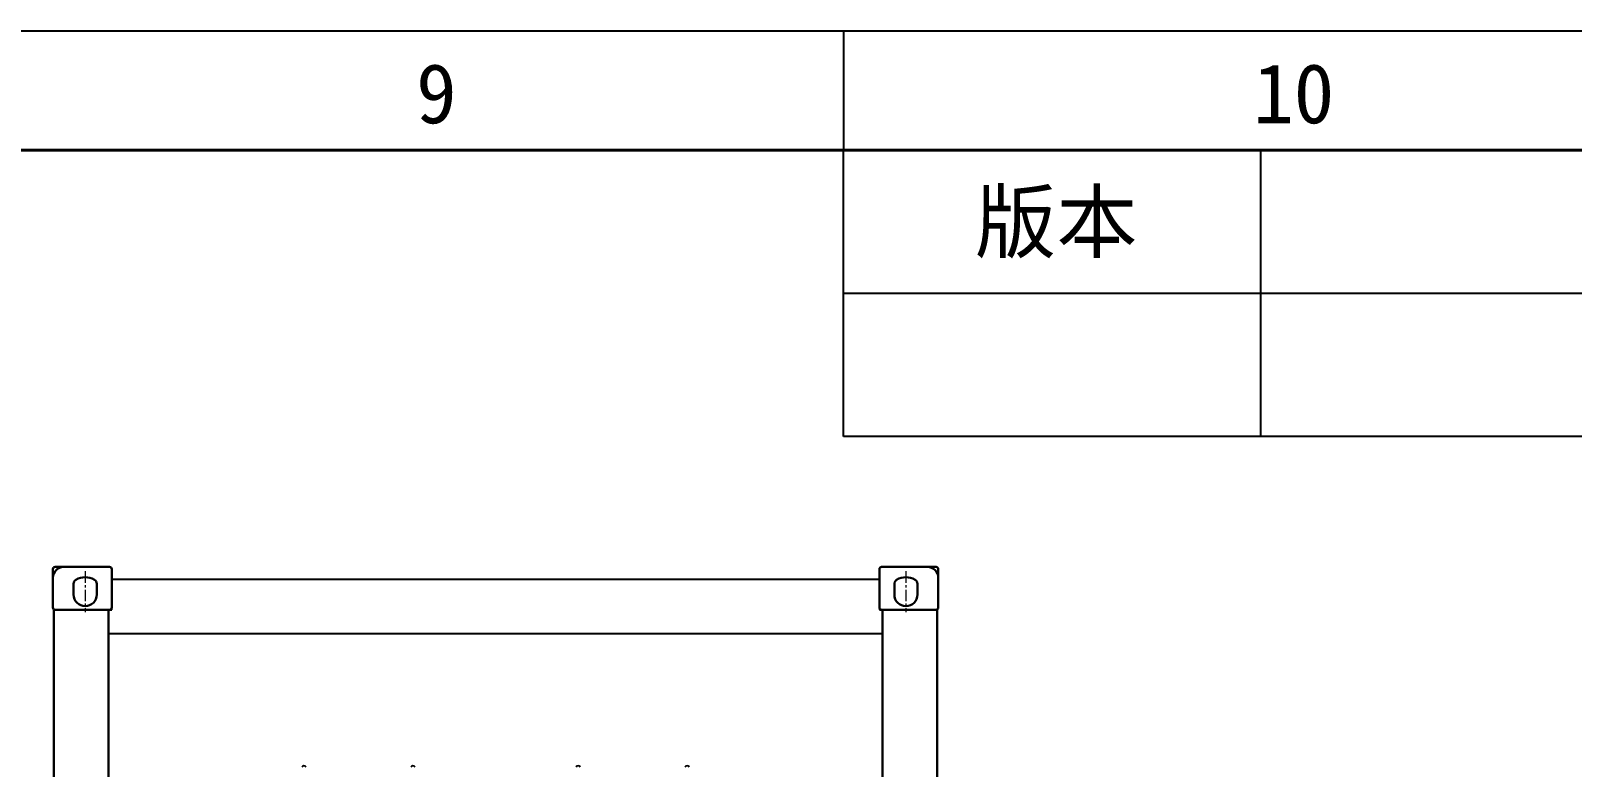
# Model space of a CAD drawing. Header units: millimetres. Extents: x 0 to 87554, y -20854 to 20404.
# Drawn here: x 48435 to 52679, y 17479 to 19505 of the extents above; entities that cross this region are included whole.
import ezdxf
from ezdxf.enums import TextEntityAlignment as Align

# ---------------------------------------------------------------- set-up
doc = ezdxf.new("R2010")
doc.units = ezdxf.units.MM
doc.linetypes.add('CENTER', pattern=[50.8, 31.75, -6.35, 6.35, -6.35])
doc.layers.get('0').update_dxf_attribs({"lineweight": 15})
doc.layers.add('4215-12649_2_1_0', color=7, linetype='Continuous')
doc.layers.add('FORM', color=7, linetype='Continuous')
for name, color, linetype, lineweight in [('AM_0', 7, 'Continuous', 30), ('AM_7N', 4, 'CENTER', 15), ('THICK', 7, 'Continuous', 0)]:
    doc.layers.add(name, color=color, linetype=linetype, lineweight=lineweight)
doc.styles.add('KEHUA', font='STFANGSO.TTF')

# ---------------------------------------------------------------- blocks, each defined once
blk = doc.blocks.new('KH01-M017S')
at = {"layer": 'FORM', "color": 4}
blk.add_line((315, 297), (315, 292), dxfattribs=at)
at = {"layer": 'FORM', "color": 8}
for p, q in [((315, 280), (315, 292)), ((332.5, 280), (332.5, 292)), ((415, 286), (315, 286)), ((415, 280), (315, 280))]:
    blk.add_line(p, q, dxfattribs=at)
at = {"layer": 'FORM', "color": 6}
blk.add_lwpolyline([(0, 297), (420, 297), (420, 0), (0, 0)], close=True, dxfattribs=at)
at = {"layer": 'FORM', "color": 8, "lineweight": 40}
blk.add_lwpolyline([(5, 5), (415, 5), (415, 292), (5, 292)], close=True, dxfattribs=at)
at = {"layer": 'FORM', "color": 4, "style": 'KEHUA'}
for s, p in [('9', (297.078, 293.127)), ('10', (332.175, 293.127))]:
    blk.add_text(s, height=2.5, dxfattribs=at).set_placement(p)
at = {"layer": 'FORM', "color": 8, "style": 'KEHUA'}
blk.add_text('版本', height=2.5, dxfattribs=at).set_placement((320.51, 289), align=Align.MIDDLE_LEFT)
blk.add_attdef('公司名称', text='', height=2.5, dxfattribs=at).set_placement((284.941, 43.944), align=Align.MIDDLE_LEFT)
at = {"layer": 'FORM', "color": 4, "style": 'KEHUA'}
for tag, p in [('设计者', (369.071, 43.93)), ('审核者', (369.071, 37.93)), ('工程名称', (299.91, 37.585)), ('标准化', (369.071, 31.93)), ('批准者', (369.071, 25.93))]:
    blk.add_attdef(tag, text='', height=2.5, dxfattribs=at).set_placement(p, align=Align.MIDDLE_LEFT)
for tag, p in [('图纸名称', (299.91, 30.82)), ('产品型号', (299.91, 24.82)), ('版本', (299.91, 18.638)), ('页码', (299.91, 12.638))]:
    blk.add_attdef(tag, p, '', height=2.5, dxfattribs=at)
blk = doc.blocks.new('e4tggg')
at = {"layer": '4215-12649_2_1_0', "color": 87, "linetype": 'Continuous'}
for centre in [(39.8, 317.8), (339.8, 317.8), (794.8, 317.8), (1094.8, 317.8)]:
    blk.add_arc(centre, 6.5, 26.3878, 153.6122, dxfattribs=at)
at = {"layer": 'AM_0', "color": 87}
for p, q in [((-651.7, 759.8), (-651.7, 865.8)), ((-645.7, 871.8), (-495.7, 871.8)), ((-489.7, 865.8), (-489.7, 759.8)), ((1624.3, 865.8), (1624.3, 759.8)), ((1780.3, 871.8), (1630.3, 871.8)), ((1786.3, 759.8), (1786.3, 865.8)), ((-594.4, 825.6), (-594.4, 795.5)), ((-530.9, 825.6), (-530.9, 795.5)), ((1665.6, 825.6), (1665.6, 795.5)), ((1729.1, 825.6), (1729.1, 795.5)), ((-648.7, -1906.2), (-648.7, 753.8)), ((-648.7, 753.8), (-496.7, 753.8)), ((-495.7, 753.8), (-645.7, 753.8)), ((-498.7, 753.8), (-498.7, -1906.2)), ((1630.3, 753.8), (1780.3, 753.8)), ((1783.3, 753.8), (1631.3, 753.8)), ((1633.3, 753.8), (1633.3, -1906.2)), ((1783.3, -1906.2), (1783.3, 753.8))]:
    blk.add_line(p, q, dxfattribs=at)
for centre, radius, start, end in [((-621.7, 841.8), 30, 90.0001, 180.0001), ((-645.7, 865.8), 6, 90, 180.0001), ((-495.7, 865.8), 6, 0, 90.0001), ((1630.3, 865.8), 6, 89.9999, 180), ((1756.3, 841.8), 30, 359.9999, 89.9999), ((1780.3, 865.8), 6, 359.9999, 90), ((-581.9, 825.6), 12.5, 120.0002, 180.0001), ((-562.7, 792.3), 51, 60.0001, 120.0001), ((-543.4, 825.6), 12.5, 0, 60.0001), ((1678.1, 825.6), 12.5, 119.9999, 180), ((1697.3, 792.3), 51, 59.9999, 119.9999), ((1716.6, 825.6), 12.5, 359.9999, 59.9998), ((-562.7, 795.5), 31.8, 180.0001, 0), ((1697.3, 795.5), 31.8, 180, 359.9999), ((-645.7, 759.8), 6, 180.0002, 270), ((-495.7, 759.8), 6, 269.9999, 0), ((1630.3, 759.8), 6, 180, 270.0001), ((1780.3, 759.8), 6, 270, 359.9998)]:
    blk.add_arc(centre, radius, start, end, dxfattribs=at)
at = {"layer": 'AM_7N', "color": 87}
for p, q in [((-562.7, 859.8), (-562.7, 747.3)), ((1697.3, 859.8), (1697.3, 747.3))]:
    blk.add_line(p, q, dxfattribs=at)
at = {"layer": 'THICK', "color": 87, "lineweight": -3}
for p, q in [((-489.7, 753.8), (-489.7, 837.8)), ((-489.7, 837.8), (1624.3, 837.8)), ((1624.3, 837.8), (1624.3, 753.8)), ((-498.7, 687.8), (-498.7, 753.8)), ((-498.7, 753.8), (-489.7, 753.8)), ((1624.3, 753.8), (1633.3, 753.8)), ((1633.3, 753.8), (1633.3, 687.8)), ((1633.3, 687.8), (-498.7, 687.8))]:
    blk.add_line(p, q, dxfattribs=at)

msp = doc.modelspace()

# ---------------------------------------------------------------- block references
at = {"xscale": 65.67391285754275, "yscale": 65.67391285754275, "zscale": 65.67391285754275}
msp.add_blockref('KH01-M017S', (29985.462, 0), dxfattribs=at)
at = {"lineweight": -3}
msp.add_blockref('e4tggg', (49147.147, 17158.127, 19235.731), dxfattribs=at)

doc.saveas('drawing.dxf')
